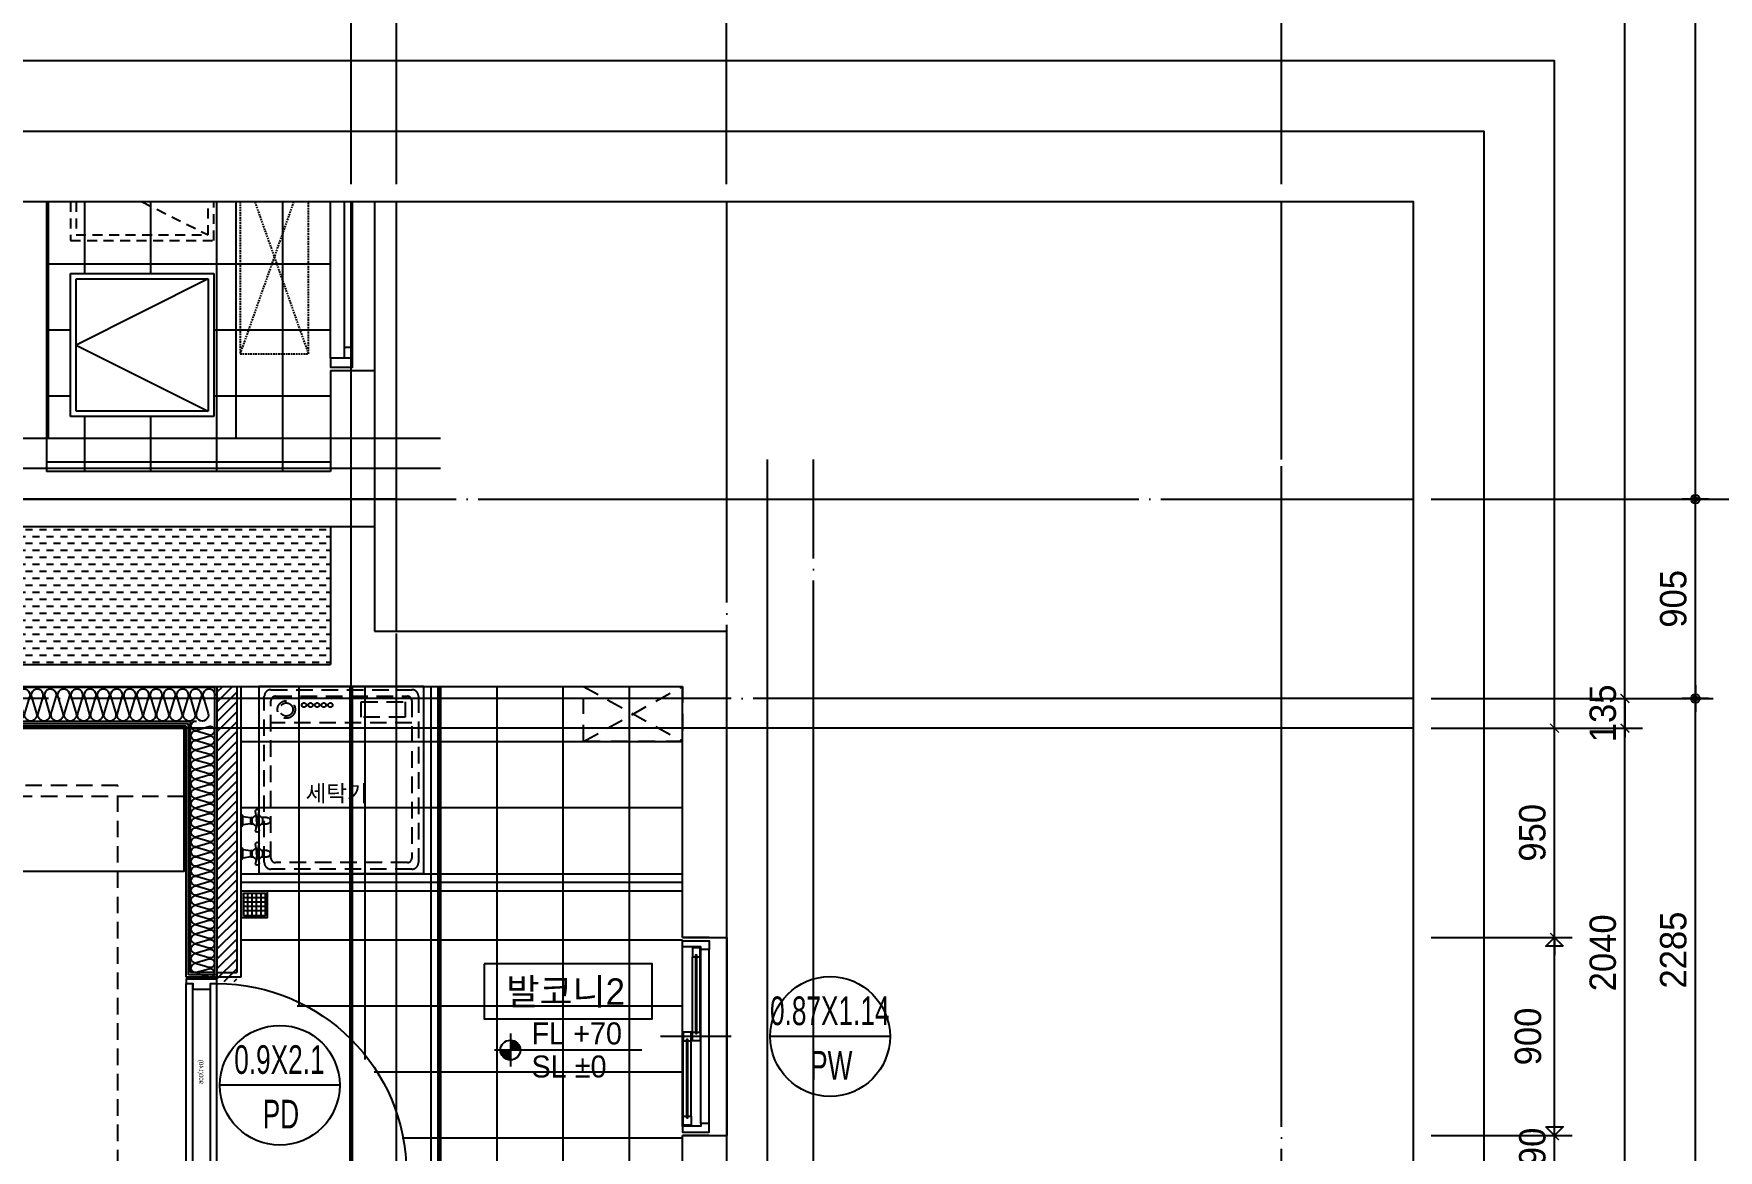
# Model space of a CAD drawing. Header units: millimetres. Extents: x -24416 to 92204, y -190080 to 23760.
# Drawn here: x 67665 to 75316, y -57176 to -52105 of the extents above; entities that cross this region are included whole.
import ezdxf
from ezdxf.enums import TextEntityAlignment as Align
from ezdxf.xclip import XClip

# ---------------------------------------------------------------- set-up
doc = ezdxf.new("R2010")
doc.units = ezdxf.units.MM
doc.header["$LTSCALE"] = 50
doc.header["$XCLIPFRAME"] = 0
for name, pattern in [('AUDIT_D_220706163347-0', [0]), ('CEN', [62, 60, -1, 0, -1]), ('HD', [2.5, 1.5, -1]), ('HID', [2.3, 1.5, -0.8]), ('HIDDEN', [9.525, 6.35, -3.175])]:
    doc.linetypes.add(name, pattern=pattern)
doc.layers.get('defpoints').update_dxf_attribs({"color": 139})
for name, color, linetype in [('A-ELE8', 8, 'Continuous'), ('A-SOL252', 252, 'Continuous'), ('A-레벨', 7, 'AUDIT_D_220706163347-0'), ('A-창호부호', 4, 'Continuous'), ('A_HAT', 8, 'Continuous'), ('AA-XXXX-DIMS', 7, 'Continuous'), ('ARDM', 7, 'Continuous'), ('CEN_CON', 1, 'CEN'), ('CEN_WALL', 12, 'CEN'), ('CONC', 2, 'Continuous'), ('dan1', 7, 'HID'), ('DIM', 7, 'AUDIT_D_220706163347-0'), ('DOOR', 4, 'Continuous'), ('ELE3_CON', 7, 'Continuous'), ('ELE4', 4, 'Continuous'), ('ETC', 7, 'Continuous'), ('FIN', 6, 'Continuous'), ('FUR', 4, 'Continuous'), ('FUR_가구', 8, 'HD'), ('FUR_가전', 8, 'HID'), ('INS', 8, 'Continuous'), ('INSUL', 8, 'Continuous'), ('WAL', 3, 'Continuous'), ('WAL_DRY', 7, 'Continuous'), ('WIN', 4, 'Continuous'), ('바닥타일', 8, 'Continuous'), ('수전', 4, 'Continuous'), ('실명', 3, 'AUDIT_D_220706163347-0'), ('실명박스', 7, 'AUDIT_D_220706163347-0'), ('확장', 8, 'HIDDEN')]:
    doc.layers.add(name, color=color, linetype=linetype)
for name, color, linetype, plot in [('AA-XXXX-MC', 153, 'AUDIT_D_220706163347-0', False), ('Defpoint', 135, 'Continuous', False), ('MC', 135, 'Continuous', False), ('X - 단위세대$0$0_임시', 134, 'Continuous', False)]:
    doc.layers.add(name, color=color, linetype=linetype, plot=plot)
doc.styles.add('HAUD01', font='Dotum.ttf')
doc.styles.add('HAUD02', font='Dotum.ttf', dxfattribs={"width": 0.8})
doc.styles.add('맑은 고딕', font='malgun.ttf')
doc.styles.add('맑은고딕', font='malgun.ttf', dxfattribs={"width": 0.9})
doc.dimstyles.new('DIM_40', dxfattribs={"dimscale": 40, "dimtxt": 3, "dimasz": 1, "dimexe": 2, "dimexo": 2, "dimgap": 1, "dimtad": 1, "dimdec": 0, "dimzin": 0, "dimdsep": 46, "dimtxsty": '맑은고딕', "dimblk1": 'DIMDOT', "dimblk2": 'DIMDOT', "dimsah": 1, "dimcen": 0.09, "dimdle": 2, "dimclrd": 7, "dimclre": 7, "dimclrt": 3, "dimadec": 0, "dimazin": 0, "dimtfac": 1, "dimtdec": 0, "dimtix": 1, "dimtmove": 2, "dimatfit": 3, "dimldrblk": 'DIMDOT', "dimfxl": 2, "dimtolj": 1, "dimtzin": 0, "dimarcsym": 0})
doc.dimstyles.new('MCDIM_40', dxfattribs={"dimscale": 40, "dimtxt": 3, "dimasz": 1, "dimexe": 2, "dimexo": 2, "dimgap": 1, "dimtad": 1, "dimdec": 0, "dimzin": 0, "dimdsep": 46, "dimtxsty": '맑은고딕', "dimblk1": 'ARCHTICK', "dimblk2": 'ARCHTICK', "dimsah": 1, "dimcen": 0.09, "dimdle": 2, "dimclrd": 7, "dimclre": 7, "dimclrt": 3, "dimadec": 0, "dimazin": 0, "dimtfac": 1, "dimtdec": 0, "dimtix": 1, "dimtmove": 2, "dimatfit": 3, "dimldrblk": 'ARCHTICK', "dimfxl": 1, "dimtolj": 1, "dimtzin": 0, "dimarcsym": 0})
doc.dimstyles.new('외부80-WIN', dxfattribs={"dimscale": 40, "dimtxt": 3, "dimasz": 1, "dimexe": 2, "dimexo": 2.5, "dimgap": 1.5, "dimtad": 1, "dimdec": 0, "dimzin": 0, "dimdsep": 46, "dimtxsty": '맑은고딕', "dimblk": 'DO2-2', "dimblk1": 'DO2-2', "dimblk2": 'DIMDOT', "dimcen": 0.09, "dimdle": 2, "dimclrd": 7, "dimclre": 7, "dimclrt": 3, "dimadec": 0, "dimazin": 0, "dimtfac": 1, "dimtdec": 0, "dimtix": 1, "dimtmove": 2, "dimatfit": 3, "dimldrblk": 'DO2-2', "dimfxl": 1, "dimtolj": 1, "dimtzin": 0, "dimarcsym": 0})

# ---------------------------------------------------------------- blocks, each defined once
blk = doc.blocks.new('실외기창_1000')
at = {"layer": 'WIN', "color": 8}
blk.add_line((960, 100), (40, 100), dxfattribs=at)
at = {"layer": 'WIN'}
for p, q in [((960, 36), (40, 36)), ((960, 0), (40, 0)), ((90, 36), (90, 0)), ((910, 36), (910, 0))]:
    blk.add_line(p, q, dxfattribs=at)
for points in [[(40, 100), (0, 100), (0, 0), (40, 0)], [(960, 100), (1000, 100), (1000, 0), (960, 0)]]:
    blk.add_lwpolyline(points, close=True, dxfattribs=at)
blk = doc.blocks.new('A$C24669fbc')
at = {"layer": 'Defpoint'}
blk.add_lwpolyline([(1650, 850), (0, 850), (0, 0), (1650, 0)], close=True, dxfattribs=at)
at = {"layer": 'ETC', "linetype": 'HD', "ltscale": 0.6}
for points in [[(100, 750), (750, 750), (750, 100), (100, 100)], [(125, 725), (725, 725), (725, 125), (125, 125)]]:
    blk.add_lwpolyline(points, close=True, dxfattribs=at)
blk.add_lwpolyline([(125, 125), (425, 725), (725, 125)], dxfattribs=at)
at = {"layer": 'ETC', "linetype": 'HD', "ltscale": 10}
for points in [[(1550, 750), (900, 750), (900, 100), (1550, 100)], [(1525, 725), (925, 725), (925, 125), (1525, 125)]]:
    blk.add_lwpolyline(points, close=True, dxfattribs=at)
blk.add_lwpolyline([(925, 125), (1225, 725), (1525, 125)], dxfattribs=at)
blk = doc.blocks.new('A$C8273e713')
at = {"layer": 'A-ELE8', "linetype": 'HID', "ltscale": 0.1}
for p, q in [((0, 310), (880, 0)), ((0, 0), (880, 310))]:
    blk.add_line(p, q, dxfattribs=at)
blk.add_lwpolyline([(0, 310), (880, 310), (880, 0), (0, 0)], close=True, dxfattribs=at)
blk = doc.blocks.new('U-84A(확장)1')
at = {"layer": '바닥타일'}
h = blk.add_hatch(dxfattribs=at)
h.set_pattern_fill('_USER', color=256, scale=300, double=1, pattern_type=0)
h.set_pattern_definition([(0, (498951.77, 179302.88), (0, 300), []), (90, (498951.77, 179302.88), (-300, 2e-14), [])])
h.paths.add_polyline_path([(13745, 1380), (14395, 1380), (14395, 730), (13745, 730)], flags=16)
h.paths.add_polyline_path([(14645, 1490), (14645, 200), (12840, 200), (12840, 1490)])
at = {"layer": 'CEN_CON'}
for p, q in [((14630, -300), (14630, 10635)), ((0, 0), (15195, 0))]:
    blk.add_line(p, q, dxfattribs=at)
at = {"layer": 'CONC'}
for p, q in [((14895, 0), (14895, 9745)), ((12720, 1490), (14645, 1490)), ((14645, 200), (14645, 1490)), ((14185, 200), (14645, 200)), ((14185, 200), (14185, 0)), ((14185, 0), (14895, 0))]:
    blk.add_line(p, q, dxfattribs=at)
at = {"layer": 'ELE3_CON'}
blk.add_line((13155, 0), (14185, 0), dxfattribs=at)
at = {"layer": 'MC'}
blk.add_line((14495, -300), (14495, 10635), dxfattribs=at)
blk.add_blockref('실외기창_1000', (13170, 100))
at = {"layer": 'A-ELE8', "linetype": 'HID', "ltscale": 0.1}
blk.add_blockref('A$C8273e713', (13230, 300), dxfattribs=at)
at = {"layer": 'ETC', "linetype": 'HD', "ltscale": 10}
blk.add_blockref('A$C24669fbc', (12845, 630), dxfattribs=at)
blk = doc.blocks.new('A$Ca96da67e')
at = {"layer": 'FUR_가구'}
for p, q in [((250, 450), (0, 0)), ((0, 450), (250, 0))]:
    blk.add_line(p, q, dxfattribs=at)
blk.add_lwpolyline([(250, 0), (0, 0), (0, 450), (250, 450)], close=True, dxfattribs=at)
blk = doc.blocks.new('FD')
at = {"layer": '수전'}
for p, q in [((110, -30), (10, -30)), ((110, -50), (10, -50)), ((110, -70), (10, -70)), ((30, -110), (30, -10)), ((50, -110), (50, -10)), ((70, -110), (70, -10)), ((90, -110), (90, -10)), ((110, -90), (10, -90))]:
    blk.add_line(p, q, dxfattribs=at)
for points in [[(0, -120), (120, -120), (120, 0), (0, 0)], [(10, -110), (110, -110), (110, -10), (10, -10)]]:
    blk.add_lwpolyline(points, close=True, dxfattribs=at)
blk = doc.blocks.new('수전')
at = {"layer": '수전'}
for p, q in [((0, 0), (58.5, 0, 0)), ((23.4, -71.3), (-14.8, -64.6)), ((23.4, -74.6), (-14.8, -81.3)), ((19.7, -49.8), (6.1, -63.4)), ((6.1, -63.4), (6.1, -68.2)), ((29.2, -7), (9.3, -7)), ((9.9, -7), (14.9, -42.9)), ((14.9, -42.9), (29.2, -42.9)), ((38.8, -49.8), (19.7, -49.8)), ((49.2, -7), (29.2, -7)), ((29.2, -42.9), (43.6, -42.9)), ((35.1, -71.3), (73.3, -64.6)), ((35.1, -74.6), (73.3, -81.3)), ((52.3, -63.4), (38.8, -49.8)), ((43.6, -42.9), (48.6, -7)), ((52.3, -68.2), (52.3, -63.4)), ((6.1, -77.6), (6.1, -82.5)), ((6.1, -82.5), (19.7, -96)), ((14.5, -117.3), (14.5, -90.9)), ((19.7, -96), (38.8, -96)), ((38.8, -96), (52.3, -82.5)), ((44, -90.9), (44, -117.3)), ((52.3, -82.5), (52.3, -77.6))]:
    blk.add_line(p, q, dxfattribs=at)
blk.add_circle((29.2, -72.9), 5.91, dxfattribs=at)
for centre, radius, start, end in [((11.8, 6), 13.2, 207.18523, 259.41198), ((46.7, 6), 13.2, 280.58802, 332.81477), ((-14.8, -72.9), 8.37, 90, 270), ((-12.4, -49.9), 28.1, 351.51099, 14.30798), ((70.8, -49.9), 28.1, 165.69202, 188.48901), ((73.3, -72.9), 8.37, 270, 90), ((29.2, -117.3), 14.7, 180, 0)]:
    blk.add_arc(centre, radius, start, end, dxfattribs=at)
blk = doc.blocks.new('insul1')
blk.add_lwpolyline([(0, 0.25, 1.344031), (0.35, 0.25), (0.2, 0.75, -1.344031), (0.55, 0.75), (0.4, 0.25)], format="xyb")
blk = doc.blocks.new('A$Cf0aabbe5')
at = {"layer": 'Defpoint'}
for p, q in [((220, 900), (100, 900)), ((220, 0), (100, 0))]:
    blk.add_line(p, q, dxfattribs=at)
at = {"layer": 'WIN', "color": 8}
for p, q in [((100, 43), (100, 857)), ((182, 55), (182, 845)), ((220, 55), (220, 845)), ((144, 470), (144, 812)), ((179, 470), (179, 812)), ((103, 88), (103, 430)), ((138, 88), (138, 430))]:
    blk.add_line(p, q, dxfattribs=at)
at = {"layer": 'WIN'}
blk.add_line((320, 450), (0, 450), dxfattribs=at)
for points in [[(182, 845), (182, 857), (100, 857), (100, 885), (220, 885), (220, 845), (182, 845)], [(164.5, 812), (179, 812), (179, 852), (144, 852), (144, 812), (158.5, 812)], [(158.5, 463), (164.5, 463), (164.5, 819), (158.5, 819), (158.5, 463)], [(123.5, 430), (138, 430), (138, 470), (103, 470), (103, 430), (117.5, 430)], [(164.5, 470), (179, 470), (179, 430), (144, 430), (144, 470), (158.5, 470)], [(117.5, 81), (123.5, 81), (123.5, 437), (117.5, 437), (117.5, 81)], [(123.5, 88), (138, 88), (138, 48), (103, 48), (103, 88), (117.5, 88)], [(182, 55), (182, 43), (100, 43), (100, 15), (220, 15), (220, 55), (182, 55)]]:
    blk.add_lwpolyline(points, dxfattribs=at)
blk = doc.blocks.new('PD-900(140)')
at = {"layer": 'DOOR'}
for p, q in [((20, 140), (880, 140)), ((20, 110), (880, 110)), ((20, 30), (880, 30)), ((20, 0), (880, 0))]:
    blk.add_line(p, q, dxfattribs=at)
blk.add_lwpolyline([(20, 140), (20, 1000), (50, 1000), (50, 140), (20, 140)], dxfattribs=at)
for points in [[(45, 110), (20, 110), (20, 140), (0, 140), (0, 0), (20, 0), (20, 30), (45, 30)], [(855, 110), (880, 110), (880, 140), (900, 140), (900, 0), (880, 0), (880, 30), (855, 30)]]:
    blk.add_lwpolyline(points, close=True, dxfattribs=at)
blk.add_arc((20, 140), 860, 0, 90, dxfattribs=at)
at = {"layer": 'X - 단위세대$0$0_임시'}
for p, q in [((-10, 0), (-10, 140)), ((910, 0), (910, 140))]:
    blk.add_line(p, q, dxfattribs=at)
at = {"layer": 'X - 단위세대$0$0_임시', "style": 'HAUD02'}
blk.add_text('900(140)', height=20, dxfattribs=at).set_placement((479.3, 65.4), align=Align.MIDDLE)
blk = doc.blocks.new('DongSinsul_1')
at = {"layer": 'INSUL'}
blk.add_lwpolyline([(0, 0.25, 1.34403), (0.35, 0.25), (0.2, 0.75, -1.34403), (0.55, 0.75), (0.4, 0.25)], format="xyb", dxfattribs=at)
blk = doc.blocks.new('세탁기-850')
at = {"layer": 'defpoints'}
blk.add_lwpolyline([(0, 0), (-750, 0), (-750, -850), (0, -850)], close=True, dxfattribs=at)
at = {"layer": 'FUR_가전'}
blk.add_line((-55, -165), (-695, -165), dxfattribs=at)
for points in [[(-695, -830, -0.414214), (-725, -800), (-725, -45, -0.414214), (-695, -15), (-55, -15, -0.414214), (-25, -45), (-25, -800, -0.414214), (-55, -830)], [(-695, -780), (-695, -65, -0.414214), (-675, -45), (-75, -45, -0.414214), (-55, -65), (-55, -780, -0.414214), (-75, -800), (-675, -800, -0.414214)]]:
    blk.add_lwpolyline(points, format="xyb", close=True, dxfattribs=at)
blk.add_lwpolyline([(-85, -140), (-285, -140), (-285, -70), (-85, -70)], close=True, dxfattribs=at)
for centre, radius in [((-625.1, -105), 40), ((-625.1, -105), 30), ((-545.1, -85), 10), ((-515.1, -85), 10), ((-485.1, -85), 10), ((-455.1, -85), 10), ((-425.1, -85), 10)]:
    blk.add_circle(centre, radius, dxfattribs=at)
at = {"layer": 'FUR_가전', "style": '맑은 고딕'}
blk.add_text('세탁기', height=75, rotation=0, dxfattribs=at).set_placement((-537.9, -523.5))
blk = doc.blocks.new('U-84B(확장)')
at = {"layer": 'A-SOL252'}
h = blk.add_hatch(dxfattribs=at)
h.set_pattern_fill('DASH', color=256, scale=10, style=0)
h.paths.add_polyline_path([(10580, 11100), (10580, 11725), (6690, 11725), (6690, 11100)])
at = {"layer": 'A_HAT'}
h = blk.add_hatch(dxfattribs=at)
h.set_pattern_fill('ANSI31', color=256, scale=10, style=0)
h.set_pattern_definition([(45, (-425, 0), (-22.45064, 22.45064), [])])
h.paths.add_polyline_path([(10155, 11000), (10065, 11000), (10065, 9660), (10155, 9660)])
at = {"layer": '바닥타일'}
h = blk.add_hatch(dxfattribs=at)
h.set_pattern_fill('_USER', color=256, scale=300, double=1, pattern_type=0)
h.set_pattern_definition([(2e-15, (3470, 180), (0, 300), []), (90, (3470, 180), (-300, 2e-14), [])])
edge = h.paths.add_edge_path()
edge.add_arc((10065, 8770), 860, 1.9991, 82.65134)
edge.add_line((10175, 9622.9), (10175, 11000))
edge.add_line((10175, 11000), (12180, 11000))
edge.add_line((12180, 11000), (12180, 8760))
edge.add_line((12180, 8760), (10175, 8760))
edge.add_line((10175, 8760), (10175, 8800))
edge.add_line((10175, 8800), (10924.5, 8800))
at = {"layer": 'CEN_CON'}
for p, q in [((12380, 8280), (12380, 12030)), ((14900, -300), (14900, 12030)), ((10880, 11850), (6325, 11850)), ((15500, 10945), (6325, 10945))]:
    blk.add_line(p, q, dxfattribs=at)
at = {"layer": 'CEN_WALL'}
for p, q in [((10880, 8240), (10880, 12030)), ((12775, 5380), (12775, 12030))]:
    blk.add_line(p, q, dxfattribs=at)
at = {"layer": 'CONC'}
for p, q in [((10580, 11725), (10580, 11100)), ((10780, 11725), (10780, 11250)), ((10780, 11250), (12380, 11250)), ((12380, 9860), (12380, 11250)), ((6675, 11100), (10580, 11100)), ((6675, 11000), (10555, 11000)), ((10555, 11000), (12180, 11000)), ((12180, 9860), (12180, 11000)), ((12180, 9860), (12380, 9860)), ((12180, 8760), (12180, 8960)), ((12180, 8960), (12380, 8960)), ((12380, 8760), (12380, 8960))]:
    blk.add_line(p, q, dxfattribs=at)
at = {"layer": 'dan1'}
for points in [[(9615, 10550), (7125, 10550), (7125, 6575)], [(10685, 7210), (9615, 7210), (9615, 10550)]]:
    blk.add_lwpolyline(points, dxfattribs=at)
at = {"layer": 'ELE3_CON'}
blk.add_line((12380, 9860), (12380, 8960), dxfattribs=at)
at = {"layer": 'ELE4'}
for p, q in [((12180, 10110), (10175, 10110)), ((12180, 10070), (10175, 10070))]:
    blk.add_line(p, q, dxfattribs=at)
at = {"layer": 'FIN'}
for p, q in [((10175, 9680), (10175, 11000)), ((10065, 9700), (10065, 9680)), ((10175, 9680), (10065, 9680))]:
    blk.add_line(p, q, dxfattribs=at)
at = {"layer": 'FUR'}
blk.add_lwpolyline([(9915, 10810), (9915, 10160), (7425, 10160), (7425, 8710), (8825, 8710), (8825, 8010), (6825, 8010), (6825, 10810)], close=True, dxfattribs=at)
at = {"layer": 'FUR', "linetype": 'HID'}
blk.add_lwpolyline([(9915, 10500), (7135, 10500), (7135, 8010)], dxfattribs=at)
at = {"layer": 'INS'}
for p, q in [((10055, 10995), (6685, 10995)), ((10055, 9700), (10055, 10995)), ((9945, 10840), (6795, 10840)), ((9945, 9700), (9945, 10840)), ((10055, 9700), (9945, 9700))]:
    blk.add_line(p, q, dxfattribs=at)
at = {"layer": 'MC'}
for p, q in [((10675, 5380), (10675, 12030)), ((12565, 5380), (12565, 12030)), ((15500, 10810), (6325, 10810))]:
    blk.add_line(p, q, dxfattribs=at)
at = {"layer": 'WAL'}
for p, q in [((10065, 11000), (10065, 9700)), ((10155, 11000), (10155, 9700)), ((10065, 9700), (10155, 9700))]:
    blk.add_line(p, q, dxfattribs=at)
at = {"layer": 'WAL_DRY'}
for p, q in [((9935, 10830), (6805, 10830)), ((9925, 10820), (6815, 10820)), ((9925, 9680), (9925, 10820)), ((9935, 9690), (9935, 10830)), ((10065, 9680), (9925, 9680)), ((10065, 9690), (9935, 9690))]:
    blk.add_line(p, q, dxfattribs=at)
at = {"layer": '확장', "ltscale": 0.5, "const_width": 20, "flags": 128}
for points in [[(10675, 11000), (10675, 8760)], [(11075, 11000), (11075, 8760)]]:
    blk.add_lwpolyline(points, dxfattribs=at)
at = {"layer": 'DOOR', "xscale": -1, "rotation": 270}
blk.add_blockref('PD-900(140)', (9925, 8770), dxfattribs=at)
at = {"layer": 'FUR_가구', "rotation": 89.99999999999997}
blk.add_blockref('A$Ca96da67e', (12180, 10750), dxfattribs=at)
at = {"layer": 'FUR_가전'}
blk.add_blockref('세탁기-850', (11005, 11000), dxfattribs=at)
at = {"layer": 'INS', "row_count": 1}
for name, p, xscale, yscale, zscale, rotation, column_count, row_spacing, column_spacing in [('insul1', (10055, 10990), 150, 150, 150, 180, 56, 0, 60), ('DongSinsul_1', (9945, 10840), 110, 110, 110, 270, 26, 1, 44)]:
    blk.add_blockref(name, p, dxfattribs=dict(at, xscale=xscale, yscale=yscale, zscale=zscale, rotation=rotation, column_count=column_count, row_spacing=row_spacing, column_spacing=column_spacing))
at = {"layer": 'WIN'}
blk.add_blockref('A$Cf0aabbe5', (12080, 8960), dxfattribs=at)
at = {"layer": '수전', "xscale": -1, "rotation": 90}
for p in [(10175, 10419.2), (10175, 10269.2)]:
    blk.add_blockref('수전', p, dxfattribs=at)
at = {"layer": '수전'}
blk.add_blockref('FD', (10175, 10070), dxfattribs=at)
blk = doc.blocks.new('A$C4D377245')
at = {"layer": 'A-창호부호'}
blk.add_line((675.4, 345), (14.6, 345), dxfattribs=at)
blk.add_circle((345, 345), 330.4, dxfattribs=at)
blk = doc.blocks.new('A$Cb33ca4a3')
at = {"layer": 'A-레벨'}
h = blk.add_hatch(color=256, dxfattribs=at)
h.paths.add_polyline_path([(69829.6, -80525.6), (69829.6, -80480.6), (69784.6, -80480.6, 0.414214)])
h.paths.add_polyline_path([(69829.6, -80435.6), (69829.6, -80480.6), (69874.6, -80480.6, 0.414214)])
for p, q in [((69829.6, -80405.6), (69829.6, -80555.6)), ((70427.3, -80480.6), (69757.6, -80480.6))]:
    blk.add_line(p, q, dxfattribs=at)
blk.add_circle((69829.6, -80480.6), 45, dxfattribs=at)
at = {"layer": 'A-레벨', "color": 4, "style": 'HAUD01'}
for s, p in [('FL +70', (69925.7, -80455)), ('SL %%P0', (69925.7, -80605.2))]:
    blk.add_text(s, height=100, dxfattribs=at).set_placement(p)
blk = doc.blocks.new('_ArchTick')
at = {"color": 0, "linetype": 'ByBlock', "const_width": 0.15}
blk.add_lwpolyline([(-0.5, -0.5), (0.5, 0.5)], dxfattribs=at)
blk = doc.blocks.new('*D141')
at = {"layer": 'defpoints', "color": 0, "transparency": 16777216}
for p in [(23778.2, -78884), (23778.2, -79019), (24738.2, -79019)]:
    blk.add_point(p, dxfattribs=at)
at = {"layer": 'DIM', "color": 7, "lineweight": -2, "transparency": 16777216}
for p, q in [((23858.2, -78884), (24818.2, -78884)), ((24738.2, -78884), (24738.2, -78844)), ((24738.2, -78884), (24738.2, -79019)), ((23858.2, -79019), (24818.2, -79019)), ((24738.2, -79019), (24738.2, -79059))]:
    blk.add_line(p, q, dxfattribs=at)
at = {"layer": 'DIM', "color": 7, "lineweight": -2, "transparency": 16777216, "xscale": 40, "yscale": 40, "zscale": 40}
for p, rotation in [((24738.2, -78884), 270), ((24738.2, -79019), 90)]:
    blk.add_blockref('_ArchTick', p, dxfattribs=dict(at, rotation=rotation))
at = {"layer": 'DIM', "color": 3, "transparency": 16777216, "insert": (24638.1, -78951.5), "char_height": 120, "attachment_point": 5, "rotation": 90, "style": 'HAUD01'}
blk.add_mtext('\\A1;135', dxfattribs=at)
blk = doc.blocks.new('*D147')
at = {"layer": 'defpoints', "color": 0, "transparency": 16777216}
for p in [(23778.2, -79019), (24738.2, -79019), (23778.2, -81059)]:
    blk.add_point(p, dxfattribs=at)
at = {"layer": 'DIM', "color": 7, "lineweight": -2, "transparency": 16777216}
for p, q in [((24738.2, -81139), (24738.2, -78939)), ((23858.2, -79019), (24818.2, -79019)), ((23858.2, -81059), (24818.2, -81059))]:
    blk.add_line(p, q, dxfattribs=at)
at = {"layer": 'DIM', "color": 7, "lineweight": -2, "transparency": 16777216, "xscale": 40, "yscale": 40, "zscale": 40}
for p, rotation in [((24738.2, -79019), 90), ((24738.2, -81059), 270)]:
    blk.add_blockref('_ArchTick', p, dxfattribs=dict(at, rotation=rotation))
at = {"layer": 'DIM', "color": 3, "transparency": 16777216, "insert": (24638.1, -80039), "char_height": 120, "attachment_point": 5, "rotation": 90, "style": 'HAUD01'}
blk.add_mtext('\\A1;2040', dxfattribs=at)
blk = doc.blocks.new('*D404')
at = {"layer": 'defpoints', "color": 0, "transparency": 16777216}
for p in [(18953.2, -75669.2), (15103.2, -76629.2), (18953.2, -76629.2)]:
    blk.add_point(p, dxfattribs=at)
at = {"layer": 'DIM', "color": 7, "lineweight": -2, "transparency": 16777216}
for p, q in [((15103.2, -76549.2), (15103.2, -75589.2)), ((18953.2, -76549.2), (18953.2, -75589.2)), ((15023.2, -75669.2), (19033.2, -75669.2))]:
    blk.add_line(p, q, dxfattribs=at)
at = {"layer": 'DIM', "color": 7, "lineweight": -2, "transparency": 16777216, "xscale": 40, "yscale": 40, "zscale": 40, "rotation": 180}
blk.add_blockref('_ArchTick', (15103.2, -75669.2), dxfattribs=at)
at = {"layer": 'DIM', "color": 7, "lineweight": -2, "transparency": 16777216, "xscale": 40, "yscale": 40, "zscale": 40}
blk.add_blockref('_ArchTick', (18953.2, -75669.2), dxfattribs=at)
at = {"layer": 'DIM', "color": 3, "transparency": 16777216, "insert": (17028.2, -75569.1), "char_height": 120, "attachment_point": 5, "style": 'HAUD01'}
blk.add_mtext('\\A1;3850', dxfattribs=at)
blk = doc.blocks.new('*D405')
at = {"layer": 'defpoints', "color": 0, "transparency": 16777216}
for p in [(19158.2, -75669.2), (18953.2, -76629.2), (19158.2, -76629.2)]:
    blk.add_point(p, dxfattribs=at)
at = {"layer": 'DIM', "color": 7, "lineweight": -2, "transparency": 16777216}
for p, q in [((18953.2, -76549.2), (18953.2, -75589.2)), ((19158.2, -76549.2), (19158.2, -75589.2)), ((18953.2, -75669.2), (18913.2, -75669.2)), ((18953.2, -75669.2), (19158.2, -75669.2)), ((19158.2, -75669.2), (19198.2, -75669.2))]:
    blk.add_line(p, q, dxfattribs=at)
at = {"layer": 'DIM', "color": 7, "lineweight": -2, "transparency": 16777216, "xscale": 40, "yscale": 40, "zscale": 40}
blk.add_blockref('_ArchTick', (18953.2, -75669.2), dxfattribs=at)
at = {"layer": 'DIM', "color": 7, "lineweight": -2, "transparency": 16777216, "xscale": 40, "yscale": 40, "zscale": 40, "rotation": 180}
blk.add_blockref('_ArchTick', (19158.2, -75669.2), dxfattribs=at)
at = {"layer": 'DIM', "color": 3, "transparency": 16777216, "insert": (19055.7, -75569.1), "char_height": 120, "attachment_point": 5, "style": 'HAUD01'}
blk.add_mtext('\\A1;205', dxfattribs=at)
blk = doc.blocks.new('DIMDOT')
at = {"layer": 'AA-XXXX-DIMS'}
for p, q in [((-1.5, 0), (1.5, 0)), ((0, -1.5), (0, 1.5))]:
    blk.add_line(p, q, dxfattribs=at)
for radius in [0.5, 0.25]:
    blk.add_circle((0, 0), radius, dxfattribs=at)
blk = doc.blocks.new('*D424')
at = {"layer": 'defpoints', "color": 0, "transparency": 16777216}
for p in [(23778.2, -77979), (25378.2, -77979), (23778.2, -89829)]:
    blk.add_point(p, dxfattribs=at)
at = {"layer": 'DIM', "color": 7, "lineweight": -2, "transparency": 16777216}
for p, q in [((23858.2, -77979), (25458.2, -77979)), ((25378.2, -89789), (25378.2, -78019)), ((23858.2, -89829), (25458.2, -89829))]:
    blk.add_line(p, q, dxfattribs=at)
at = {"layer": 'DIM', "color": 7, "lineweight": -2, "transparency": 16777216, "xscale": 40, "yscale": 40, "zscale": 40}
for p, rotation in [((25378.2, -77979), 90), ((25378.2, -89829), 270)]:
    blk.add_blockref('DIMDOT', p, dxfattribs=dict(at, rotation=rotation))
at = {"layer": 'DIM', "color": 3, "transparency": 16777216, "insert": (25278.1, -83904), "char_height": 120, "attachment_point": 5, "rotation": 90, "style": 'HAUD01'}
blk.add_mtext('\\A1;11850', dxfattribs=at)
blk = doc.blocks.new('*D428')
at = {"layer": 'defpoints', "color": 0, "transparency": 16777216}
for p in [(23778.2, -78884), (25058.2, -78884), (23778.2, -81169)]:
    blk.add_point(p, dxfattribs=at)
at = {"layer": 'DIM', "color": 7, "lineweight": -2, "transparency": 16777216}
for p, q in [((23858.2, -78884), (25138.2, -78884)), ((25058.2, -81129), (25058.2, -78924)), ((23858.2, -81169), (25138.2, -81169))]:
    blk.add_line(p, q, dxfattribs=at)
at = {"layer": 'DIM', "color": 7, "lineweight": -2, "transparency": 16777216, "xscale": 40, "yscale": 40, "zscale": 40}
for p, rotation in [((25058.2, -78884), 90), ((25058.2, -81169), 270)]:
    blk.add_blockref('DIMDOT', p, dxfattribs=dict(at, rotation=rotation))
at = {"layer": 'DIM', "color": 3, "transparency": 16777216, "insert": (24958.1, -80026.5), "char_height": 120, "attachment_point": 5, "rotation": 90, "style": 'HAUD01'}
blk.add_mtext('\\A1;2285', dxfattribs=at)
blk = doc.blocks.new('*D429')
at = {"layer": 'defpoints', "color": 0, "transparency": 16777216}
for p in [(23778.2, -77979), (25058.2, -77979), (23778.2, -78884)]:
    blk.add_point(p, dxfattribs=at)
at = {"layer": 'DIM', "color": 7, "lineweight": -2, "transparency": 16777216}
for p, q in [((23858.2, -77979), (25138.2, -77979)), ((25058.2, -78844), (25058.2, -78019)), ((23858.2, -78884), (25138.2, -78884))]:
    blk.add_line(p, q, dxfattribs=at)
at = {"layer": 'DIM', "color": 7, "lineweight": -2, "transparency": 16777216, "xscale": 40, "yscale": 40, "zscale": 40}
for p, rotation in [((25058.2, -77979), 90), ((25058.2, -78884), 270)]:
    blk.add_blockref('DIMDOT', p, dxfattribs=dict(at, rotation=rotation))
at = {"layer": 'DIM', "color": 3, "transparency": 16777216, "insert": (24958.1, -78431.5), "char_height": 120, "attachment_point": 5, "rotation": 90, "style": 'HAUD01'}
blk.add_mtext('\\A1;905', dxfattribs=at)
blk = doc.blocks.new('*D439')
at = {"layer": 'defpoints', "color": 0, "transparency": 16777216}
for p in [(23778.2, -80869), (24418.2, -80869), (23778.2, -81059)]:
    blk.add_point(p, dxfattribs=at)
at = {"layer": 'DIM', "color": 7, "lineweight": -2, "transparency": 16777216}
for p, q in [((23858.2, -80869), (24498.2, -80869)), ((24418.2, -80869), (24418.2, -80829)), ((24418.2, -81059), (24418.2, -80869)), ((23858.2, -81059), (24498.2, -81059)), ((24418.2, -81059), (24418.2, -81099))]:
    blk.add_line(p, q, dxfattribs=at)
at = {"layer": 'DIM', "color": 7, "lineweight": -2, "transparency": 16777216, "xscale": 40, "yscale": 40, "zscale": 40}
for p, rotation in [((24418.2, -80869), 270), ((24418.2, -81059), 90)]:
    blk.add_blockref('_ArchTick', p, dxfattribs=dict(at, rotation=rotation))
at = {"layer": 'DIM', "color": 3, "transparency": 16777216, "insert": (24318.1, -80964), "char_height": 120, "attachment_point": 5, "rotation": 90, "style": 'HAUD01'}
blk.add_mtext('\\A1;190', dxfattribs=at)
blk = doc.blocks.new('DO2-2')
at = {"layer": 'ARDM'}
blk.add_line((0, 0), (-2, 0), dxfattribs=at)
blk.add_lwpolyline([(-1, -1), (-1, 1), (0, 0)], close=True, dxfattribs=at)
blk = doc.blocks.new('*D440')
at = {"layer": 'defpoints', "color": 0, "transparency": 16777216}
for p in [(23778.2, -79969), (24418.2, -79969), (23778.2, -80869)]:
    blk.add_point(p, dxfattribs=at)
at = {"layer": 'DIM', "color": 7, "lineweight": -2, "transparency": 16777216}
for p, q in [((23878.2, -79969), (24498.2, -79969)), ((24418.2, -80829), (24418.2, -80009)), ((23878.2, -80869), (24498.2, -80869))]:
    blk.add_line(p, q, dxfattribs=at)
at = {"layer": 'DIM', "color": 7, "lineweight": -2, "transparency": 16777216, "xscale": 40, "yscale": 40, "zscale": 40}
for p, rotation in [((24418.2, -79969), 90), ((24418.2, -80869), 270)]:
    blk.add_blockref('DO2-2', p, dxfattribs=dict(at, rotation=rotation))
at = {"layer": 'DIM', "color": 3, "transparency": 16777216, "insert": (24298.1, -80419), "char_height": 120, "attachment_point": 5, "rotation": 90, "style": 'HAUD01'}
blk.add_mtext('\\A1;900', dxfattribs=at)
blk = doc.blocks.new('*D441')
at = {"layer": 'defpoints', "color": 0, "transparency": 16777216}
for p in [(23778.2, -79019), (24418.2, -79019), (23778.2, -79969)]:
    blk.add_point(p, dxfattribs=at)
at = {"layer": 'DIM', "color": 7, "lineweight": -2, "transparency": 16777216}
for p, q in [((24418.2, -80049), (24418.2, -78939)), ((23858.2, -79019), (24498.2, -79019)), ((23858.2, -79969), (24498.2, -79969))]:
    blk.add_line(p, q, dxfattribs=at)
at = {"layer": 'DIM', "color": 7, "lineweight": -2, "transparency": 16777216, "xscale": 40, "yscale": 40, "zscale": 40}
for p, rotation in [((24418.2, -79019), 90), ((24418.2, -79969), 270)]:
    blk.add_blockref('_ArchTick', p, dxfattribs=dict(at, rotation=rotation))
at = {"layer": 'DIM', "color": 3, "transparency": 16777216, "insert": (24318.1, -79494), "char_height": 120, "attachment_point": 5, "rotation": 90, "style": 'HAUD01'}
blk.add_mtext('\\A1;950', dxfattribs=at)
blk = doc.blocks.new('*D563')
at = {"layer": 'defpoints', "color": 0, "transparency": 16777216}
for p in [(23178.2, -75029.2), (8278.2, -76629.2), (23178.2, -76629.2)]:
    blk.add_point(p, dxfattribs=at)
at = {"layer": 'DIM', "color": 7, "lineweight": -2, "transparency": 16777216}
for p, q in [((8278.2, -76549.2), (8278.2, -74949.2)), ((23178.2, -76549.2), (23178.2, -74949.2)), ((8318.2, -75029.2), (23138.2, -75029.2))]:
    blk.add_line(p, q, dxfattribs=at)
at = {"layer": 'DIM', "color": 7, "lineweight": -2, "transparency": 16777216, "xscale": 40, "yscale": 40, "zscale": 40, "rotation": 180}
blk.add_blockref('DIMDOT', (8278.2, -75029.2), dxfattribs=at)
at = {"layer": 'DIM', "color": 7, "lineweight": -2, "transparency": 16777216, "xscale": 40, "yscale": 40, "zscale": 40}
blk.add_blockref('DIMDOT', (23178.2, -75029.2), dxfattribs=at)
at = {"layer": 'DIM', "color": 3, "transparency": 16777216, "insert": (15728.2, -74929.1), "char_height": 120, "attachment_point": 5, "style": 'HAUD01'}
blk.add_mtext('\\A1;14900', dxfattribs=at)
blk = doc.blocks.new('*D568')
at = {"layer": 'defpoints', "color": 0, "transparency": 16777216}
for p in [(19158.2, -75349.2), (14968.2, -76629.2), (19158.2, -76629.2)]:
    blk.add_point(p, dxfattribs=at)
at = {"layer": 'DIM', "color": 7, "lineweight": -2, "transparency": 16777216}
for p, q in [((14968.2, -76549.2), (14968.2, -75269.2)), ((19158.2, -76549.2), (19158.2, -75269.2)), ((15008.2, -75349.2), (19118.2, -75349.2))]:
    blk.add_line(p, q, dxfattribs=at)
at = {"layer": 'DIM', "color": 7, "lineweight": -2, "transparency": 16777216, "xscale": 40, "yscale": 40, "zscale": 40, "rotation": 180}
blk.add_blockref('DIMDOT', (14968.2, -75349.2), dxfattribs=at)
at = {"layer": 'DIM', "color": 7, "lineweight": -2, "transparency": 16777216, "xscale": 40, "yscale": 40, "zscale": 40}
blk.add_blockref('DIMDOT', (19158.2, -75349.2), dxfattribs=at)
at = {"layer": 'DIM', "color": 3, "transparency": 16777216, "insert": (17063.2, -75249.1), "char_height": 120, "attachment_point": 5, "style": 'HAUD01'}
blk.add_mtext('\\A1;4190', dxfattribs=at)
blk = doc.blocks.new('*D569')
at = {"layer": 'defpoints', "color": 0, "transparency": 16777216}
for p in [(20658.2, -75349.2), (19158.2, -76629.2), (20658.2, -76629.2)]:
    blk.add_point(p, dxfattribs=at)
at = {"layer": 'DIM', "color": 7, "lineweight": -2, "transparency": 16777216}
for p, q in [((19158.2, -76549.2), (19158.2, -75269.2)), ((20658.2, -76549.2), (20658.2, -75269.2)), ((19198.2, -75349.2), (20618.2, -75349.2))]:
    blk.add_line(p, q, dxfattribs=at)
at = {"layer": 'DIM', "color": 7, "lineweight": -2, "transparency": 16777216, "xscale": 40, "yscale": 40, "zscale": 40, "rotation": 180}
blk.add_blockref('DIMDOT', (19158.2, -75349.2), dxfattribs=at)
at = {"layer": 'DIM', "color": 7, "lineweight": -2, "transparency": 16777216, "xscale": 40, "yscale": 40, "zscale": 40}
blk.add_blockref('DIMDOT', (20658.2, -75349.2), dxfattribs=at)
at = {"layer": 'DIM', "color": 3, "transparency": 16777216, "insert": (19908.2, -75249.1), "char_height": 120, "attachment_point": 5, "style": 'HAUD01'}
blk.add_mtext('\\A1;1500', dxfattribs=at)
blk = doc.blocks.new('*D570')
at = {"layer": 'defpoints', "color": 0, "transparency": 16777216}
for p in [(23178.2, -75349.2), (20658.2, -76629.2), (23178.2, -76629.2)]:
    blk.add_point(p, dxfattribs=at)
at = {"layer": 'DIM', "color": 7, "lineweight": -2, "transparency": 16777216}
for p, q in [((20658.2, -76549.2), (20658.2, -75269.2)), ((23178.2, -76549.2), (23178.2, -75269.2)), ((20698.2, -75349.2), (23138.2, -75349.2))]:
    blk.add_line(p, q, dxfattribs=at)
at = {"layer": 'DIM', "color": 7, "lineweight": -2, "transparency": 16777216, "xscale": 40, "yscale": 40, "zscale": 40, "rotation": 180}
blk.add_blockref('DIMDOT', (20658.2, -75349.2), dxfattribs=at)
at = {"layer": 'DIM', "color": 7, "lineweight": -2, "transparency": 16777216, "xscale": 40, "yscale": 40, "zscale": 40}
blk.add_blockref('DIMDOT', (23178.2, -75349.2), dxfattribs=at)
at = {"layer": 'DIM', "color": 3, "transparency": 16777216, "insert": (21918.2, -75249.1), "char_height": 120, "attachment_point": 5, "style": 'HAUD01'}
blk.add_mtext('\\A1;2520', dxfattribs=at)
blk = doc.blocks.new('DIM-1108')
at = {"layer": 'DIM'}
for base, p1, p2, dimstyle, override, picture, middle in [((23178.2, -75029.2), (8278.2, -76629.2), (23178.2, -76629.2), 'DIM_40', {"dimscale": 40, "dimtxsty": 'HAUD01'}, '*D563', (15728.2, -74929.1)), ((19158.2, -75349.2), (14968.2, -76629.2), (19158.2, -76629.2), 'DIM_40', {"dimscale": 40, "dimtxsty": 'HAUD01'}, '*D568', (17063.2, -75249.1)), ((20658.2, -75349.2), (19158.2, -76629.2), (20658.2, -76629.2), 'DIM_40', {"dimscale": 40, "dimtxsty": 'HAUD01'}, '*D569', (19908.2, -75249.1)), ((23178.2, -75349.2), (20658.2, -76629.2), (23178.2, -76629.2), 'DIM_40', {"dimscale": 40, "dimtxsty": 'HAUD01'}, '*D570', (21918.2, -75249.1)), ((18953.2, -75669.2), (15103.2, -76629.2), (18953.2, -76629.2), 'MCDIM_40', {"dimtxsty": 'HAUD01'}, '*D404', (17028.2, -75569.1)), ((19158.2, -75669.2), (18953.2, -76629.2), (19158.2, -76629.2), 'MCDIM_40', {"dimtxsty": 'HAUD01'}, '*D405', (19055.7, -75569.1))]:
    dim = blk.add_linear_dim(base=base, p1=p1, p2=p2, dimstyle=dimstyle, override=override, dxfattribs=at)
    dim.commit()
    dim.dimension.update_dxf_attribs({"geometry": picture, "text_midpoint": middle})
for base, p1, p2, angle, dimstyle, override, picture, middle in [((25378.2, -77979), (23778.2, -89829), (23778.2, -77979), 270, 'DIM_40', {"dimscale": 40, "dimtxsty": 'HAUD01'}, '*D424', (25278.1, -83904)), ((25058.2, -77979), (23778.2, -78884), (23778.2, -77979), 270, 'DIM_40', {"dimscale": 40, "dimtxsty": 'HAUD01'}, '*D429', (24958.1, -78431.5)), ((24738.2, -79019), (23778.2, -78884), (23778.2, -79019), 90, 'MCDIM_40', {"dimtxsty": 'HAUD01'}, '*D141', (24638.1, -78951.5)), ((25058.2, -78884), (23778.2, -81169), (23778.2, -78884), 270, 'DIM_40', {"dimscale": 40, "dimtxsty": 'HAUD01'}, '*D428', (24958.1, -80026.5)), ((24738.2, -79019), (23778.2, -81059), (23778.2, -79019), 270, 'MCDIM_40', {"dimtxsty": 'HAUD01'}, '*D147', (24638.1, -80039)), ((24418.2, -79019), (23778.2, -79969), (23778.2, -79019), 270, 'MCDIM_40', {"dimtxsty": 'HAUD01'}, '*D441', (24318.1, -79494)), ((24418.2, -79969), (23778.2, -80869), (23778.2, -79969), 270, '외부80-WIN', {"dimtxsty": 'HAUD01'}, '*D440', (24298.1, -80419)), ((24418.2, -80869), (23778.2, -81059), (23778.2, -80869), 270, 'MCDIM_40', {"dimtxsty": 'HAUD01'}, '*D439', (24318.1, -80964))]:
    dim = blk.add_linear_dim(base=base, p1=p1, p2=p2, angle=angle, dimstyle=dimstyle, override=override, dxfattribs=at)
    dim.commit()
    dim.dimension.update_dxf_attribs({"geometry": picture, "text_midpoint": middle})

msp = doc.modelspace()

# ---------------------------------------------------------------- linework, layer by layer
at = {"layer": 'AA-XXXX-MC'}
msp.add_line((69107.2, -54819), (69107.2, -52869.2), dxfattribs=at)
at = {"layer": 'CEN_CON'}
for p, q in [((69312.2, -54819), (69312.2, -52869.2)), ((70812.2, -54039), (70812.2, -52869.2)), ((73332.2, -54039), (73332.2, -52869.2)), ((57283.6, -54219), (73932.2, -54219))]:
    msp.add_line(p, q, dxfattribs=at)
at = {"layer": 'defpoints'}
for points in [[(56003.6, -51589.2), (56003.6, -67649), (75212.2, -67649), (75212.2, -51589.2)], [(56323.6, -51909.2), (56323.6, -67329), (74892.2, -67329), (74892.2, -51909.2)], [(56643.6, -52229.2), (56643.6, -67009), (74572.2, -67009), (74572.2, -52229.2)], [(56963.6, -52549.2), (56963.6, -66689), (74252.2, -66689), (74252.2, -52549.2)], [(57283.6, -52869.2), (57283.6, -66369), (73932.2, -66369), (73932.2, -52869.2)]]:
    msp.add_lwpolyline(points, close=True, dxfattribs=at)
at = {"layer": '실명박스'}
msp.add_lwpolyline([(69711.4, -56329.4), (69711.4, -56579.4), (70473.5, -56579.4), (70473.5, -56329.4)], close=True, dxfattribs=at)

# ---------------------------------------------------------------- block references
msp.add_blockref('DIM-1108', (50153.9, 23760))
ref = msp.add_blockref('U-84A(확장)1', (69212.2, -39449), dxfattribs=dict(xscale=-1, rotation=90))
XClip(ref).set_block_clipping_path([(13420.2065091218, -4720), (26920, 11928.5649148573)])
ref = msp.add_blockref('U-84B(확장)', (58432.2, -66069))
XClip(ref).set_block_clipping_path([(-1148.5649148573, -300), (15500, 13199.7934908782)])
at = {"layer": 'A-창호부호'}
msp.add_blockref('A$Cb33ca4a3', (0, 23760), dxfattribs=at)
at = {"layer": 'A-창호부호', "xscale": 0.8231884058332071, "yscale": 0.8231884058332071, "zscale": 0.8231884058332071}
for p in [(70998, -56943), (68498.5, -57164.4)]:
    msp.add_blockref('A$C4D377245', p, dxfattribs=at)

# ---------------------------------------------------------------- texts
at = {"layer": 'A-창호부호', "color": 6, "style": 'HAUD01', "width": 0.7}
for s, p in [('0.87X1.14', (71280.4, -56542.2)), ('0.9X2.1', (68780.8, -56763.6)), ('PW', (71287.2, -56789.9)), ('PD', (68787.7, -57011.3))]:
    msp.add_text(s, height=130, dxfattribs=at).set_placement(p, align=Align.MIDDLE)
at = {"layer": '실명', "style": 'HAUD01'}
msp.add_text('발코니2', height=120, dxfattribs=at).set_placement((70080.7, -56453.6), align=Align.MIDDLE)

doc.saveas('drawing.dxf')
